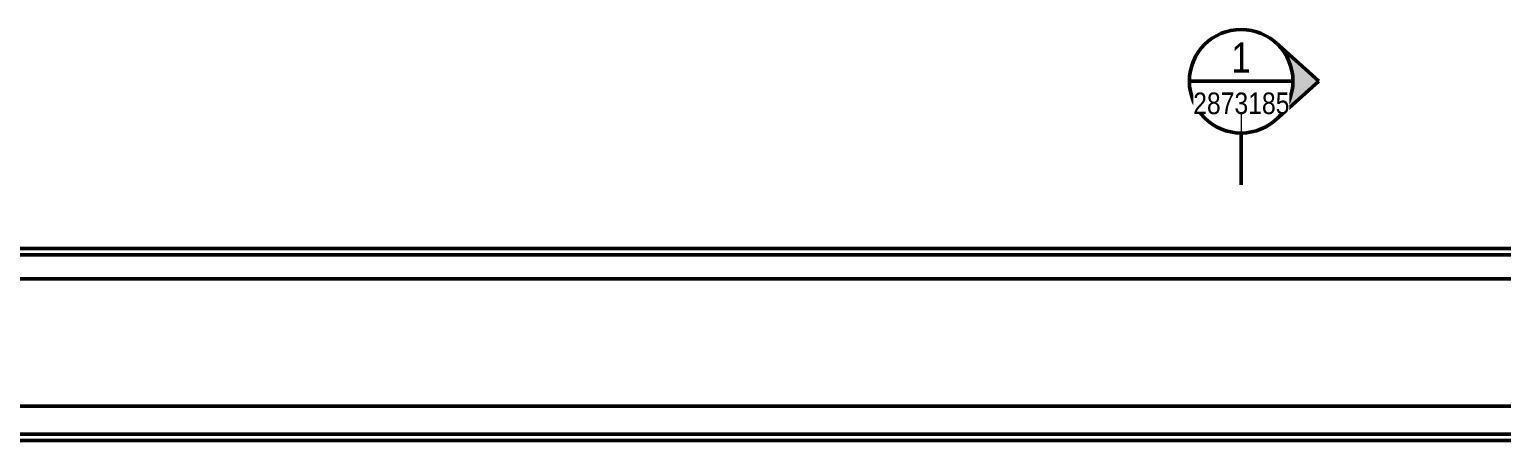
# Model space of a CAD drawing. Header units: metres. Extents: x 305 to 319, y 3 to 1214.
# Drawn here: x 311.602 to 315.012, y 1212.074 to 1213.026 of the extents above; entities that cross this region are included whole.
import ezdxf

# ---------------------------------------------------------------- set-up
doc = ezdxf.new("R2010")
doc.units = ezdxf.units.M
doc.linetypes.add('Dot_Section Line', pattern=[0.02, 0, -0.02])
doc.layers.add('A-DETL', color=7, linetype='Continuous', lineweight=13)
doc.layers.add('A-WALL', color=7, linetype='Continuous', lineweight=50)
doc.layers.add('G-ANNO-SYMB', color=7, linetype='Continuous', lineweight=35, true_color=0x0080ff)
doc.styles.add('Arial Narrow', font='ARIALN.TTF', dxfattribs={"height": 0.05})
doc.styles.add('Arial Narrow_1', font='ARIALN.TTF', dxfattribs={"height": 0.07})

# ---------------------------------------------------------------- blocks, each defined once
blk = doc.blocks.new('North_Wall - North_Wall-6845343-DRG-2873181 - NORTHERN BARRIER - PLAN')
at = {"layer": 'A-WALL', "color": 252, "true_color": 0x888888}
for p, q in [((200.8685, 1234.7241), (211.4132, 1235.6466)), ((211.4145, 1235.6317), (200.8698, 1234.7091)), ((200.906, 1234.2957), (211.4507, 1235.2183)), ((211.452, 1235.2033), (200.9073, 1234.2808)), ((211.452, 1235.2032), (200.9073, 1234.2807))]:
    blk.add_line(p, q, dxfattribs=at)
blk = doc.blocks.new('Section - SectionHead-4898858-DRG-2873181 - NORTHERN BARRIER - PLAN')
at = {"layer": 'G-ANNO-SYMB', "lineweight": 9}
h = blk.add_hatch(color=7, dxfattribs=at)
edge = h.paths.add_edge_path()
edge.add_line((-0.002, 0.009), (0.00247, 0.004))
edge.add_arc((-0.002, 0), 0.006, 41.8277, 138.1723)
edge.add_line((-0.00647, 0.004), (-0.002, 0.009))
at = {"layer": 'G-ANNO-SYMB', "color": 7, "lineweight": 50}
for p, q in [((-0.002, 0.009), (-0.00647, 0.004)), ((0.00247, 0.004), (-0.002, 0.009)), ((0.004, 0), (0.01, 0))]:
    blk.add_line(p, q, dxfattribs=at)
for start, end in [(360, 180), (180, 360)]:
    blk.add_arc((-0.002, 0), 0.006, start, end, dxfattribs=at)

msp = doc.modelspace()

# ---------------------------------------------------------------- linework, layer by layer
at = {"layer": 'A-DETL', "color": 253, "lineweight": 50, "true_color": 0xafafaf}
for p, q in [((318.3024, 1212.4485), (311.329, 1212.4485)), ((307.1747, 1212.1535), (318.3024, 1212.1535))]:
    msp.add_line(p, q, dxfattribs=at)
at = {"layer": 'G-ANNO-SYMB', "color": 7, "lineweight": 50}
msp.add_line((314.2885, 1212.906), (314.5285, 1212.906), dxfattribs=at)
at = {"layer": 'G-ANNO-SYMB', "color": 7, "linetype": 'Dot_Section Line', "lineweight": 9, "true_color": 0xffffff}
msp.add_line((314.4085, 1212.866), (314.4085, 1212.771), dxfattribs=at)

# ---------------------------------------------------------------- block references
at = {"layer": 'A-WALL', "color": 252, "true_color": 0x888888, "rotation": 355.0000000000001}
msp.add_blockref('North_Wall - North_Wall-6845343-DRG-2873181 - NORTHERN BARRIER - PLAN', (0, 0), dxfattribs=at)
at = {"layer": 'G-ANNO-SYMB', "color": 7, "lineweight": 50, "xscale": 19.99999999999999, "yscale": 19.99999999999999, "zscale": 19.99999999999999, "rotation": 270.000000000001}
msp.add_blockref('Section - SectionHead-4898858-DRG-2873181 - NORTHERN BARRIER - PLAN', (314.4085, 1212.866), dxfattribs=at)

# ---------------------------------------------------------------- next in the draw order: texts
at = {"layer": 'G-ANNO-SYMB', "color": 7, "lineweight": 9, "insert": (314.386, 1212.9959), "char_height": 0.07, "attachment_point": 1, "style": 'Arial Narrow_1', "bg_fill": 3, "box_fill_scale": 1, "bg_fill_color": 256, "bg_fill_transparency": 0}
msp.add_mtext('1', dxfattribs=at)
at = {"layer": 'G-ANNO-SYMB', "color": 7, "lineweight": 9, "insert": (314.2974, 1212.8799), "char_height": 0.05, "attachment_point": 1, "style": 'Arial Narrow', "bg_fill": 3, "box_fill_scale": 1, "bg_fill_color": 256, "bg_fill_true_color": 13158600, "bg_fill_transparency": 0}
msp.add_mtext('2873185', dxfattribs=at)

doc.saveas('drawing.dxf')
